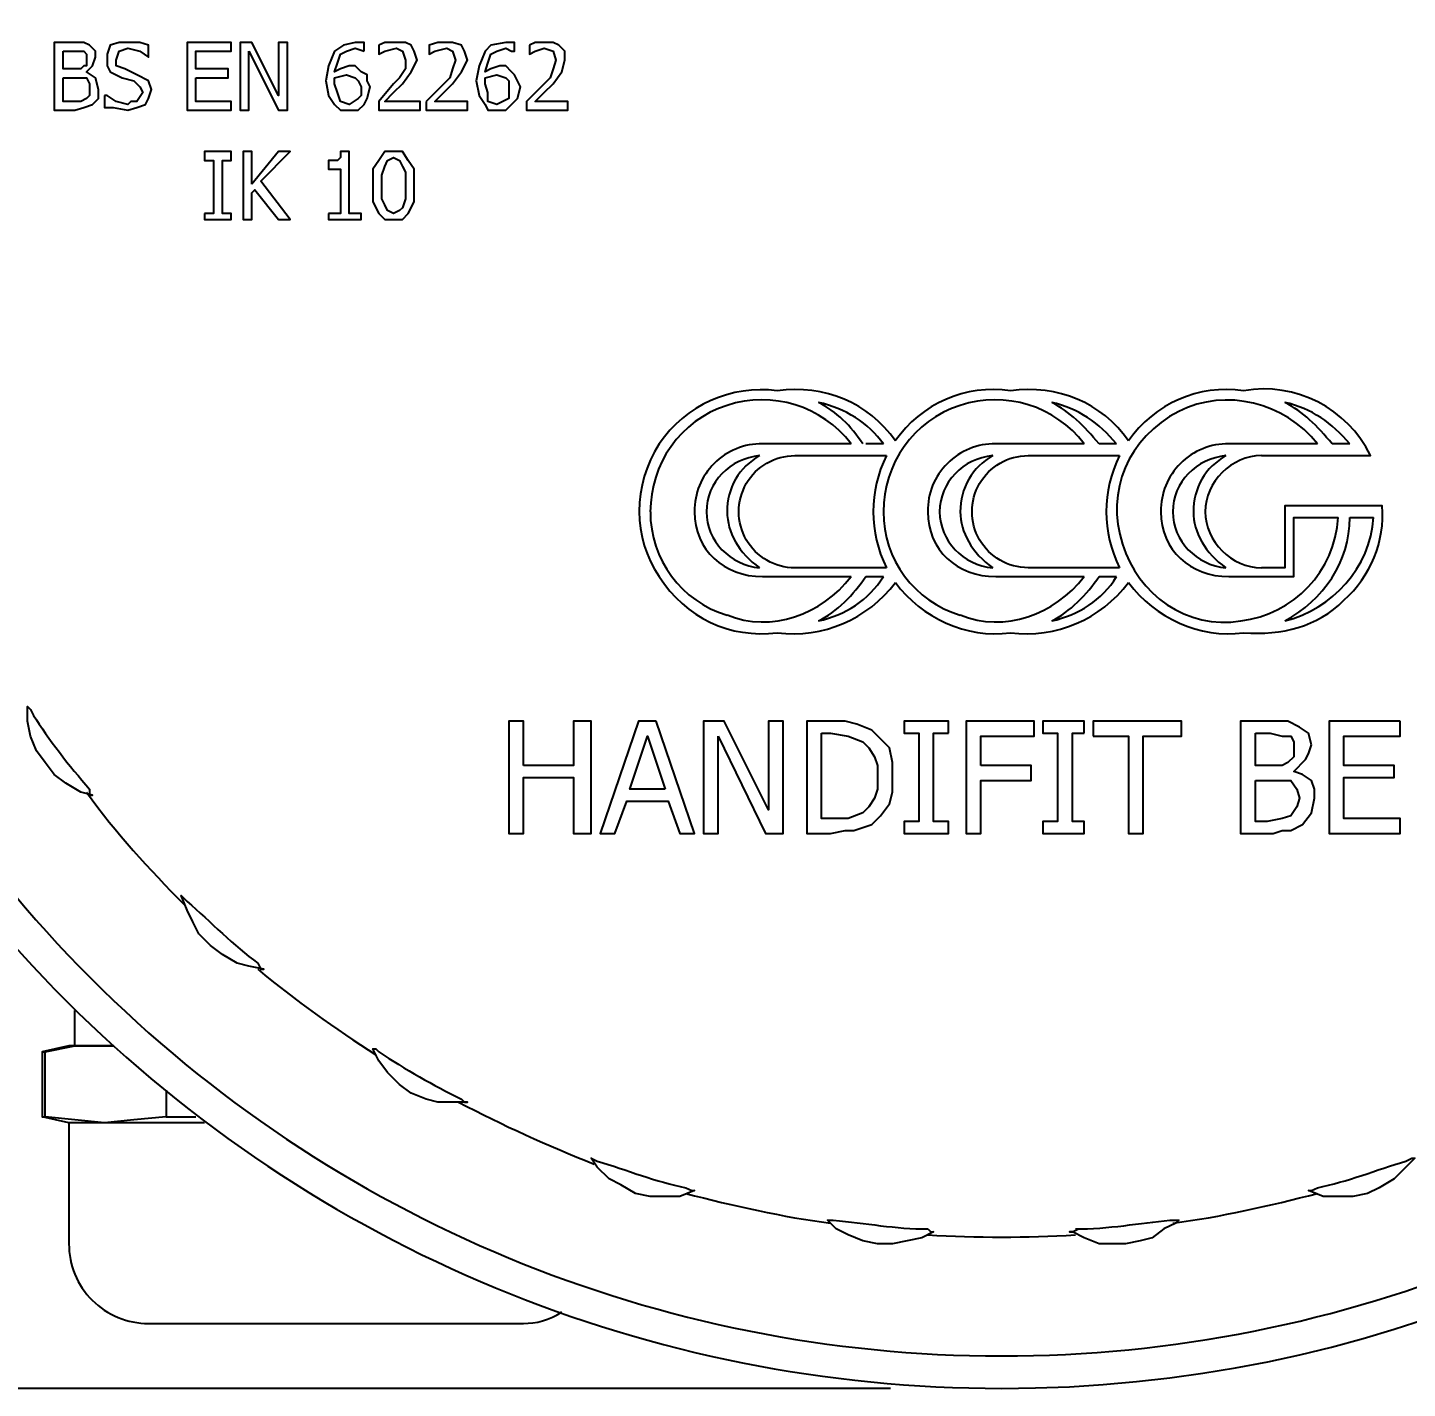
# Model space of a CAD drawing. Header units: millimetres. Extents: x 0 to 8410, y 0 to 5940.
# Drawn here: x 4181.7 to 4306.1, y 1801.3 to 1923.9 of the extents above; entities that cross this region are included whole.
import ezdxf

# ---------------------------------------------------------------- set-up
doc = ezdxf.new("R2010")
doc.units = ezdxf.units.MM
doc.header["$LTSCALE"] = 5
doc.header["$PDMODE"] = 35
doc.header["$PDSIZE"] = 10
for name, color, linetype in [('DP_TUBOS', 7, 'Continuous'), ('EL2', 7, 'Continuous'), ('EL3', 3, 'Continuous')]:
    doc.layers.add(name, color=color, linetype=linetype)
doc.styles.add('ROMANS', font='ROMANS.SHX')
doc.dimstyles.new('SEG-S-01', dxfattribs={"dimscale": 10, "dimtxt": 2.5, "dimasz": 2.5, "dimexe": 1, "dimexo": 1, "dimtad": 1, "dimdec": 0, "dimtxsty": 'ROMANS', "dimcen": 2.5, "dimclrd": 7, "dimclre": 7, "dimclrt": 3, "dimadec": 0, "dimazin": 0, "dimtfac": 1, "dimtdec": 0, "dimtmove": 0, "dimatfit": 3, "dimfxl": 1.25, "dimarcsym": 0})

# ---------------------------------------------------------------- blocks, each defined once
blk = doc.blocks.new('*D109')
at = {"layer": 'Defpoints', "color": 0, "transparency": 16777216}
for p in [(4269.51, 2039.33), (4018.65, 1801.3), (4269.51, 1801.3)]:
    blk.add_point(p, dxfattribs=at)
at = {"layer": 'DP_TUBOS', "color": 7, "lineweight": -2, "transparency": 16777216}
for p, q in [((4259.51, 2039.33), (4008.65, 2039.33)), ((4018.65, 2014.33), (4018.65, 1826.3)), ((4259.51, 1801.3), (4008.65, 1801.3))]:
    blk.add_line(p, q, dxfattribs=at)
at = {"layer": 'DP_TUBOS', "color": 7, "transparency": 16777216}
for points in [[(4014.48, 2014.33), (4022.81, 2014.33), (4018.65, 2039.33)], [(4014.48, 1826.3), (4022.81, 1826.3), (4018.65, 1801.3)]]:
    blk.add_solid(points, dxfattribs=at)
at = {"layer": 'DP_TUBOS', "color": 3, "transparency": 16777216, "insert": (3999.9, 1920.31), "char_height": 25, "attachment_point": 5, "rotation": 90, "style": 'ROMANS'}
blk.add_mtext('238', dxfattribs=at)

msp = doc.modelspace()

# ---------------------------------------------------------------- linework, layer by layer
at = {"layer": 'EL2'}
for points in [[(4187.86, 1921.24), (4187.86, 1921.78), (4187.33, 1922.31), (4186.8, 1922.57), (4185.73, 1922.57), (4184.14, 1922.57), (4184.14, 1916.46), (4186, 1916.46), (4186.8, 1916.72), (4187.6, 1916.99), (4188.13, 1917.52), (4188.13, 1918.32), (4187.86, 1919.38), (4187.06, 1919.91), (4187.6, 1920.45)], [(4188.66, 1917.79), (4188.66, 1916.72), (4189.46, 1916.72), (4190.79, 1916.46), (4191.59, 1916.72), (4192.38, 1916.99), (4192.65, 1917.52), (4192.92, 1918.32), (4192.65, 1919.12), (4191.59, 1919.65), (4190.52, 1920.18), (4189.72, 1920.45), (4189.72, 1920.98), (4189.99, 1921.78), (4190.79, 1922.04), (4191.85, 1921.78), (4192.65, 1921.24), (4192.65, 1922.31), (4191.85, 1922.57), (4190.79, 1922.57), (4189.99, 1922.57), (4189.19, 1922.31), (4188.93, 1921.51), (4188.93, 1920.98), (4188.93, 1920.45), (4189.19, 1919.91), (4190.26, 1919.38), (4191.32, 1919.12), (4191.85, 1918.58), (4192.12, 1918.05), (4191.59, 1917.26), (4191.05, 1917.26), (4190.79, 1916.99), (4189.72, 1917.26), (4188.93, 1917.79)], [(4196.9, 1919.38), (4199.83, 1919.38), (4199.83, 1920.18), (4196.9, 1920.18), (4196.9, 1921.78), (4200.1, 1921.78), (4200.1, 1922.57), (4196.11, 1922.57), (4196.11, 1916.46), (4200.1, 1916.46), (4200.1, 1917.26), (4196.9, 1917.26)], [(4201.69, 1921.78), (4204.35, 1916.46), (4205.15, 1916.46), (4205.15, 1922.57), (4204.35, 1922.57), (4204.35, 1917.79), (4201.96, 1922.57), (4200.89, 1922.57), (4200.89, 1916.46), (4201.69, 1916.46)], [(4212.06, 1921.78), (4212.06, 1922.57), (4211.27, 1922.57), (4210.2, 1922.31), (4209.4, 1921.78), (4208.87, 1920.45), (4208.61, 1919.12), (4208.87, 1917.79), (4209.4, 1916.99), (4209.94, 1916.46), (4210.73, 1916.46), (4211.53, 1916.46), (4212.06, 1916.99), (4212.33, 1917.52), (4212.6, 1918.58), (4212.33, 1919.12), (4212.33, 1919.65), (4211.8, 1919.91), (4211.27, 1920.45), (4210.73, 1920.45), (4209.94, 1920.18), (4209.4, 1919.91), (4209.67, 1920.71), (4209.94, 1921.51), (4210.47, 1921.78), (4211.27, 1922.04)], [(4213.39, 1922.31), (4213.39, 1921.51), (4213.93, 1921.78), (4214.99, 1922.04), (4215.52, 1921.78), (4215.79, 1920.98), (4215.79, 1920.18), (4215.26, 1919.38), (4214.72, 1918.85), (4213.39, 1917.26), (4213.39, 1916.46), (4217.12, 1916.46), (4217.12, 1917.26), (4213.93, 1917.26), (4214.72, 1918.05), (4215.52, 1918.85), (4216.32, 1919.91), (4216.85, 1920.98), (4216.59, 1921.78), (4216.32, 1922.31), (4215.79, 1922.57), (4214.99, 1922.57), (4213.93, 1922.57)], [(4217.65, 1917.26), (4217.65, 1916.46), (4221.37, 1916.46), (4221.37, 1917.26), (4218.45, 1917.26), (4219.24, 1918.05), (4220.04, 1918.85), (4220.84, 1919.91), (4221.37, 1920.98), (4221.11, 1921.78), (4220.84, 1922.31), (4220.04, 1922.57), (4219.51, 1922.57), (4218.71, 1922.57), (4217.92, 1922.31), (4217.92, 1921.51), (4218.45, 1921.78), (4219.51, 1922.04), (4220.04, 1921.78), (4220.31, 1920.98), (4220.04, 1920.18), (4219.78, 1919.38), (4219.24, 1918.85)], [(4225.36, 1921.78), (4225.63, 1921.78), (4225.63, 1922.57), (4224.83, 1922.57), (4223.5, 1922.31), (4222.97, 1921.78), (4222.44, 1920.45), (4222.17, 1919.12), (4222.44, 1917.79), (4222.97, 1916.99), (4223.23, 1916.46), (4224.03, 1916.46), (4224.83, 1916.46), (4225.36, 1916.99), (4225.89, 1917.52), (4226.16, 1918.58), (4225.89, 1919.12), (4225.63, 1919.65), (4225.36, 1919.91), (4224.83, 1920.45), (4224.3, 1920.45), (4223.5, 1920.18), (4222.97, 1919.91), (4223.23, 1920.71), (4223.5, 1921.51), (4224.03, 1921.78), (4224.83, 1922.04)], [(4226.96, 1922.31), (4226.96, 1921.51), (4227.49, 1921.78), (4228.29, 1922.04), (4229.09, 1921.78), (4229.35, 1920.98), (4229.09, 1920.18), (4228.82, 1919.38), (4228.29, 1918.85), (4226.69, 1917.26), (4226.69, 1916.46), (4230.42, 1916.46), (4230.42, 1917.26), (4227.49, 1917.26), (4228.29, 1918.05), (4229.09, 1918.85), (4229.88, 1919.91), (4230.15, 1920.98), (4230.15, 1921.78), (4229.62, 1922.31), (4229.09, 1922.57), (4228.55, 1922.57), (4227.49, 1922.57)], [(4184.94, 1921.78), (4185.73, 1921.78), (4186.8, 1921.78), (4187.06, 1921.51), (4187.06, 1920.98), (4187.06, 1920.45), (4186.8, 1920.45), (4186.53, 1920.18), (4185.73, 1920.18), (4184.94, 1920.18)], [(4184.94, 1919.38), (4185.73, 1919.38), (4187.06, 1919.38), (4187.33, 1918.85), (4187.33, 1918.32), (4187.33, 1917.79), (4187.06, 1917.52), (4186.53, 1917.26), (4185.47, 1917.26), (4184.94, 1917.26)], [(4209.4, 1919.38), (4210.47, 1919.65), (4211.27, 1919.38), (4211.53, 1919.12), (4211.8, 1918.58), (4211.8, 1917.79), (4211.53, 1917.52), (4210.73, 1916.99), (4209.94, 1917.26), (4209.67, 1918.05), (4209.4, 1918.85)], [(4222.97, 1919.38), (4224.03, 1919.65), (4224.83, 1919.38), (4225.1, 1919.12), (4225.1, 1918.58), (4225.1, 1917.52), (4224.03, 1916.99), (4223.23, 1917.26), (4223.23, 1918.05), (4222.97, 1918.85)], [(4197.7, 1907.15), (4197.7, 1906.62), (4200.1, 1906.62), (4200.1, 1907.15), (4199.3, 1907.15), (4199.3, 1911.94), (4200.1, 1911.94), (4200.1, 1912.73), (4197.7, 1912.73), (4197.7, 1911.94), (4198.5, 1911.94), (4198.5, 1907.15)], [(4201.96, 1909.81), (4201.96, 1912.73), (4201.16, 1912.73), (4201.16, 1906.62), (4201.96, 1906.62), (4201.96, 1909.01), (4202.22, 1909.28), (4204.35, 1906.62), (4205.42, 1906.62), (4202.76, 1910.07), (4205.42, 1912.73), (4204.35, 1912.73)], [(4208.87, 1907.15), (4208.87, 1906.62), (4211.8, 1906.62), (4211.8, 1907.15), (4210.73, 1907.15), (4210.73, 1912.73), (4209.94, 1912.73), (4209.94, 1912.2), (4209.67, 1911.94), (4208.87, 1911.94), (4208.87, 1911.14), (4209.94, 1911.14), (4209.94, 1907.15)], [(4216.59, 1909.54), (4216.59, 1911.14), (4216.05, 1911.94), (4215.52, 1912.73), (4214.72, 1912.73), (4213.93, 1912.73), (4213.39, 1911.94), (4212.86, 1911.14), (4212.86, 1909.54), (4212.86, 1908.21), (4213.39, 1907.15), (4213.93, 1906.62), (4214.72, 1906.62), (4215.52, 1906.62), (4216.05, 1907.15), (4216.59, 1908.21)], [(4213.93, 1911.4), (4214.19, 1911.94), (4214.72, 1912.2), (4215.26, 1911.94), (4215.52, 1911.4), (4215.79, 1910.87), (4215.79, 1909.54), (4215.79, 1908.48), (4215.52, 1907.68), (4215.26, 1907.41), (4214.72, 1907.15), (4214.19, 1907.41), (4213.93, 1907.95), (4213.66, 1908.48), (4213.66, 1909.54), (4213.66, 1910.61)], [(4226.43, 1857.41), (4226.43, 1861.4), (4225.1, 1861.4), (4225.1, 1851.3), (4226.43, 1851.3), (4226.43, 1856.35), (4230.95, 1856.35), (4230.95, 1851.3), (4232.54, 1851.3), (4232.54, 1861.4), (4230.95, 1861.4), (4230.95, 1857.41)], [(4238.39, 1861.4), (4236.8, 1861.4), (4233.34, 1851.3), (4234.67, 1851.3), (4235.73, 1854.22), (4239.46, 1854.22), (4240.52, 1851.3), (4241.85, 1851.3)], [(4243.98, 1860.07), (4248.23, 1851.3), (4249.83, 1851.3), (4249.83, 1861.4), (4248.5, 1861.4), (4248.5, 1853.43), (4244.51, 1861.4), (4242.65, 1861.4), (4242.65, 1851.3), (4243.98, 1851.3)], [(4254.09, 1861.4), (4251.96, 1861.4), (4251.96, 1851.3), (4254.09, 1851.3), (4255.42, 1851.56), (4256.21, 1851.56), (4257.81, 1852.1), (4258.61, 1852.89), (4259.4, 1853.96), (4259.67, 1855.02), (4259.67, 1856.35), (4259.67, 1857.68), (4259.4, 1859.01), (4258.61, 1859.81), (4257.81, 1860.61), (4256.48, 1861.14), (4255.42, 1861.4)], [(4264.72, 1860.34), (4264.72, 1861.4), (4260.73, 1861.4), (4260.73, 1860.34), (4262.06, 1860.34), (4262.06, 1852.36), (4260.73, 1852.36), (4260.73, 1851.3), (4264.72, 1851.3), (4264.72, 1852.36), (4263.39, 1852.36), (4263.39, 1860.34)], [(4267.65, 1857.41), (4267.65, 1860.07), (4272.44, 1860.07), (4272.44, 1861.4), (4266.32, 1861.4), (4266.32, 1851.3), (4267.65, 1851.3), (4267.65, 1856.08), (4272.17, 1856.08), (4272.17, 1857.41)], [(4276.96, 1860.34), (4276.96, 1861.4), (4273.23, 1861.4), (4273.23, 1860.34), (4274.56, 1860.34), (4274.56, 1852.36), (4273.23, 1852.36), (4273.23, 1851.3), (4276.96, 1851.3), (4276.96, 1852.36), (4275.89, 1852.36), (4275.89, 1860.34)], [(4277.76, 1860.07), (4280.95, 1860.07), (4280.95, 1851.3), (4282.28, 1851.3), (4282.28, 1860.07), (4285.73, 1860.07), (4285.73, 1861.4), (4277.76, 1861.4)], [(4297.44, 1859.28), (4297.17, 1860.34), (4296.37, 1860.87), (4295.31, 1861.4), (4294.51, 1861.4), (4293.71, 1861.4), (4291.05, 1861.4), (4291.05, 1851.3), (4293.98, 1851.3), (4294.78, 1851.56), (4295.57, 1851.56), (4296.64, 1852.1), (4297.44, 1853.16), (4297.7, 1854.49), (4297.7, 1855.29), (4297.44, 1856.08), (4296.64, 1856.62), (4295.84, 1856.88), (4296.9, 1857.95), (4297.17, 1858.48)], [(4305.42, 1861.4), (4299.03, 1861.4), (4299.03, 1851.3), (4305.42, 1851.3), (4305.42, 1852.63), (4300.36, 1852.63), (4300.36, 1856.35), (4304.88, 1856.35), (4304.88, 1857.41), (4300.36, 1857.41), (4300.36, 1860.07), (4305.42, 1860.07)], [(4239.19, 1855.29), (4236, 1855.29), (4237.6, 1860.07)], [(4253.29, 1860.34), (4254.09, 1860.34), (4255.68, 1860.07), (4257.01, 1859.54), (4257.54, 1859.01), (4258.07, 1858.21), (4258.34, 1857.41), (4258.34, 1856.35), (4258.34, 1855.29), (4258.07, 1854.49), (4257.54, 1853.69), (4257.01, 1853.16), (4255.68, 1852.63), (4254.09, 1852.63), (4253.29, 1852.63)], [(4292.38, 1860.34), (4293.71, 1860.34), (4294.78, 1860.07), (4295.57, 1860.07), (4295.84, 1859.54), (4295.84, 1859.01), (4295.84, 1858.21), (4295.31, 1857.68), (4294.78, 1857.41), (4293.71, 1857.41), (4292.38, 1857.41)], [(4292.38, 1856.08), (4293.71, 1856.08), (4295.57, 1856.08), (4296.11, 1855.29), (4296.37, 1854.49), (4296.11, 1853.69), (4295.57, 1852.89), (4294.78, 1852.63), (4293.45, 1852.36), (4292.38, 1852.36)]]:
    msp.add_lwpolyline(points, close=True, dxfattribs=at)
for points in [[(4292.92, 1885.34), (4302.76, 1885.34, 0.333374), (4291.32, 1891.19)], [(4255.95, 1886.4), (4247.97, 1886.4, 0.423913), (4241.85, 1880.29)], [(4276.96, 1886.4), (4268.98, 1886.4, 0.423913), (4262.86, 1880.29)], [(4297.97, 1886.4), (4289.99, 1886.4, 0.423913), (4283.87, 1880.29)], [(4259.14, 1875.23), (4250.89, 1875.23, -1.000679), (4250.89, 1885.34), (4259.14, 1885.34)], [(4280.15, 1875.23), (4271.9, 1875.24, -1.000679), (4271.9, 1885.34), (4280.15, 1885.34)], [(4300.36, 1872.31, 0.233865), (4303.82, 1880.82), (4295.04, 1880.82), (4295.04, 1875.23), (4292.92, 1875.23)]]:
    msp.add_lwpolyline(points, format="xyb", dxfattribs=at)
for points in [[(4258.87, 1886.4), (4257.28, 1886.4)], [(4279.88, 1886.4), (4278.29, 1886.4)], [(4300.89, 1886.4), (4299.3, 1886.4)], [(4289.99, 1874.44), (4295.84, 1874.44), (4295.84, 1879.76), (4299.83, 1879.76)], [(4300.89, 1879.76), (4303.02, 1879.76)], [(4247.97, 1874.44), (4255.95, 1874.44)], [(4257.28, 1874.44), (4258.87, 1874.44)], [(4268.98, 1874.44), (4276.96, 1874.44)], [(4278.29, 1874.44), (4279.88, 1874.44)]]:
    msp.add_lwpolyline(points, dxfattribs=at)
for centre, radius, start, end in [((4247.87, 1880.15), 11.13, 82.6239, 145.8316), ((4268.77, 1880.56), 10.74, 81.7702, 145.3343), ((4289.78, 1880.56), 10.74, 81.7702, 145.3343), ((4247.92, 1880.26), 10.11, 37.4607, 108.1422), ((4268.93, 1880.26), 10.11, 37.4607, 108.1422), ((4250.48, 1880.36), 5.7, 119.1346, 180.7282), ((4269.21, 1880.29), 11.27, 153.3509, 206.6491), ((4271.49, 1880.36), 5.7, 119.1346, 180.7282), ((4290.22, 1880.29), 11.27, 153.3509, 206.6491), ((4292.5, 1880.36), 5.7, 119.1346, 180.7282), ((4247.51, 1880.23), 9.65, 179.6873, 253.5268), ((4268.52, 1880.23), 9.65, 179.6873, 253.5268), ((4289.9, 1880.33), 9.95, 276.6837, 356.6857), ((4250.73, 1880.79), 11.5, 262.843, 323.208), ((4271.74, 1880.79), 11.5, 262.843, 323.208)]:
    msp.add_arc(centre, radius, start, end, dxfattribs=at)
for points in [[(4259.94, 1886.67), (4257.54, 1890.13), (4253.55, 1891.72), (4249.3, 1891.19)], [(4280.95, 1886.67), (4278.55, 1890.13), (4274.56, 1891.72), (4270.31, 1891.19)], [(4297.97, 1886.4), (4295.04, 1890.13), (4289.72, 1891.46), (4285.47, 1889.33)], [(4257.01, 1886.4), (4255.95, 1888), (4254.62, 1889.33), (4253.02, 1890.13)], [(4258.87, 1886.4), (4257.54, 1888.27), (4255.42, 1889.6), (4253.02, 1890.13)], [(4278.29, 1886.4), (4276.96, 1888), (4275.63, 1889.33), (4274.03, 1890.13)], [(4279.88, 1886.4), (4278.29, 1888.27), (4276.43, 1889.6), (4274.03, 1890.13)], [(4299.3, 1886.4), (4297.97, 1888), (4296.64, 1889.33), (4295.04, 1890.13)], [(4300.89, 1886.4), (4299.3, 1888.27), (4297.44, 1889.6), (4295.04, 1890.13)], [(4244.78, 1889.86), (4240.52, 1888.53), (4237.86, 1884.54), (4237.86, 1880.29)], [(4265.79, 1889.86), (4261.53, 1888.53), (4258.87, 1884.54), (4258.87, 1880.29)], [(4285.47, 1889.33), (4280.95, 1886.94), (4278.82, 1882.15), (4280.42, 1877.36)], [(4238.66, 1886.4), (4236.27, 1882.68), (4236.27, 1877.89), (4238.66, 1874.44)], [(4247.7, 1885.34), (4245.04, 1885.07), (4242.92, 1882.95), (4242.92, 1880.29)], [(4268.71, 1885.34), (4266.05, 1885.07), (4263.93, 1882.95), (4263.93, 1880.29)], [(4289.72, 1885.34), (4287.06, 1885.07), (4284.94, 1882.95), (4284.94, 1880.29)], [(4292.92, 1885.34), (4290.26, 1885.34), (4287.86, 1882.95), (4287.86, 1880.29)], [(4241.85, 1880.29), (4241.85, 1876.83), (4244.51, 1874.44), (4247.97, 1874.44)], [(4242.92, 1880.29), (4242.92, 1877.63), (4245.04, 1875.5), (4247.7, 1875.23)], [(4244.78, 1880.29), (4244.78, 1878.43), (4245.84, 1876.56), (4247.7, 1875.23)], [(4262.86, 1880.29), (4262.86, 1876.83), (4265.52, 1874.44), (4268.98, 1874.44)], [(4263.93, 1880.29), (4263.93, 1877.63), (4266.05, 1875.5), (4268.71, 1875.23)], [(4265.79, 1880.29), (4265.79, 1878.43), (4266.85, 1876.56), (4268.71, 1875.23)], [(4283.87, 1880.29), (4283.87, 1876.83), (4286.53, 1874.44), (4289.99, 1874.44)], [(4284.94, 1880.29), (4284.94, 1877.63), (4287.06, 1875.5), (4289.72, 1875.23)], [(4286.8, 1880.29), (4286.8, 1878.43), (4287.86, 1876.56), (4289.72, 1875.23)], [(4287.86, 1880.29), (4287.86, 1877.63), (4290.26, 1875.23), (4292.92, 1875.23)], [(4295.04, 1870.45), (4299.3, 1871.51), (4302.76, 1875.23), (4303.02, 1879.76)], [(4295.04, 1870.45), (4298.5, 1872.31), (4300.89, 1875.77), (4300.89, 1879.76)], [(4280.42, 1877.36), (4281.74, 1872.84), (4286.27, 1869.65), (4291.05, 1870.45)], [(4238.66, 1874.44), (4241.05, 1870.71), (4245.04, 1868.85), (4249.3, 1869.38)], [(4244.78, 1870.98), (4248.77, 1869.38), (4253.29, 1870.98), (4255.95, 1874.44)], [(4253.02, 1870.45), (4255.42, 1870.98), (4257.54, 1872.31), (4258.87, 1874.44)], [(4253.02, 1870.45), (4254.62, 1871.24), (4256.21, 1872.84), (4257.28, 1874.44)], [(4259.94, 1873.9), (4262.33, 1870.71), (4266.32, 1868.85), (4270.31, 1869.38)], [(4265.79, 1870.98), (4269.78, 1869.38), (4274.3, 1870.98), (4276.96, 1874.44)], [(4274.03, 1870.45), (4276.43, 1870.98), (4278.55, 1872.31), (4279.88, 1874.44)], [(4274.03, 1870.45), (4275.63, 1871.24), (4277.22, 1872.84), (4278.29, 1874.44)], [(4280.95, 1873.9), (4283.34, 1870.71), (4287.33, 1868.85), (4291.32, 1869.38)], [(4291.32, 1869.38), (4294.78, 1869.12), (4297.97, 1869.91), (4300.36, 1872.31)]]:
    msp.add_open_spline(points, degree=3, dxfattribs=at)
at = {"layer": 'EL3'}
for points in [[(4388.66, 1920.45, 0.413966), (4269.51, 2039.33, 0.413966), (4150.36, 1920.45, 0.414342), (4269.51, 1801.3, 0.413966), (4388.66, 1920.18)], [(4385.47, 1920.45, 0.413704), (4269.51, 2036.4, 0.413704), (4153.55, 1920.45, 0.414948), (4269.51, 1804.22, 0.414564), (4385.47, 1920.18)], [(4197.7, 1825.23), (4185.47, 1825.23), (4185.47, 1814.33, 0.416667), (4192.65, 1807.15), (4226.43, 1807.15)]]:
    msp.add_lwpolyline(points, format="xyb", dxfattribs=at)
for points in [[(4187.33, 1855.29), (4187.33, 1854.76), (4187.6, 1854.76), (4186.53, 1855.02), (4185.2, 1855.82), (4184.14, 1856.62), (4183.34, 1857.68), (4182.54, 1858.74), (4182.01, 1860.07), (4181.74, 1861.4), (4181.74, 1862.73), (4182.01, 1862.47), (4182.28, 1861.94)], [(4202.49, 1839.6), (4202.76, 1839.06), (4203.02, 1839.06), (4201.69, 1839.33), (4200.63, 1839.6), (4199.3, 1840.39), (4198.23, 1841.19), (4197.17, 1842.26), (4196.64, 1843.32), (4196.11, 1844.38), (4195.57, 1845.71), (4195.84, 1845.45), (4196.11, 1845.18)], [(4186, 1832.15), (4186, 1835.34)], [(4194.24, 1828.16), (4194.24, 1825.77), (4191.32, 1825.5), (4188.66, 1825.23), (4186, 1825.5), (4183.34, 1825.77), (4183.34, 1831.62), (4186, 1832.15), (4189.46, 1832.15), (4188.66, 1832.15), (4185.47, 1832.15), (4183.07, 1831.62), (4183.07, 1825.77), (4183.34, 1825.77)], [(4183.07, 1831.62), (4183.34, 1831.62)], [(4185.47, 1825.23), (4183.07, 1825.77)], [(4194.24, 1825.77), (4196.9, 1825.77)], [(4241.05, 1819.38), (4241.59, 1819.12), (4241.85, 1819.12), (4240.52, 1818.58), (4239.19, 1818.58), (4237.86, 1818.58), (4236.53, 1818.85), (4235.2, 1819.65), (4234.14, 1820.18), (4233.07, 1821.24), (4232.54, 1822.04), (4233.07, 1821.78)], [(4305.95, 1821.78), (4306.48, 1822.04), (4306.74, 1822.04), (4305.95, 1821.24), (4304.88, 1820.18), (4303.55, 1819.38), (4302.49, 1818.85), (4301.16, 1818.58), (4299.83, 1818.58), (4298.5, 1818.58), (4297.17, 1819.12), (4297.44, 1819.12), (4297.97, 1819.38)], [(4262.86, 1815.66), (4263.13, 1815.39), (4263.39, 1815.39), (4262.33, 1814.86), (4261, 1814.6), (4259.67, 1814.33), (4258.34, 1814.33), (4257.01, 1814.6), (4255.68, 1815.13), (4254.62, 1815.66), (4253.82, 1816.46), (4254.35, 1816.46)], [(4284.67, 1816.46), (4285.47, 1816.46), (4285.2, 1816.19), (4284.14, 1815.66), (4283.07, 1814.86), (4282.01, 1814.6), (4280.68, 1814.33), (4279.35, 1814.33), (4278.29, 1814.33), (4276.96, 1814.86), (4275.89, 1815.39), (4275.63, 1815.39), (4275.89, 1815.39), (4276.43, 1815.66)]]:
    msp.add_lwpolyline(points, dxfattribs=at)
msp.add_lwpolyline([(4220.84, 1827.36), (4221.11, 1827.1), (4221.37, 1827.1), (4218.71, 1827.1), (4217.65, 1827.36), (4216.32, 1827.89), (4215.26, 1828.69), (4214.19, 1829.76), (4213.39, 1830.82), (4212.86, 1831.88), (4213.13, 1831.88), (4213.39, 1831.62, 0.031733)], format="xyb", close=True, dxfattribs=at)
for centre, radius, start, end in [((4271.77, 1923.43), 109.17, 230.6077, 237.5081), ((4278.39, 1937.55), 124.67, 242.3703, 248.5542), ((4269.51, 1925.82), 110.89, 266.5625, 273.4375)]:
    msp.add_arc(centre, radius, start, end, dxfattribs=at)
for points in [[(4182.28, 1861.94), (4183.61, 1859.81), (4185.47, 1857.41), (4187.33, 1855.29)], [(4187.06, 1855.02), (4189.72, 1851.3), (4192.65, 1848.11), (4195.84, 1844.91)], [(4196.11, 1845.18), (4198.23, 1843.32), (4200.36, 1841.19), (4202.49, 1839.6)], [(4233.07, 1821.78), (4235.73, 1820.98), (4238.39, 1819.91), (4241.05, 1819.38)], [(4297.97, 1819.38), (4300.63, 1819.91), (4303.29, 1820.98), (4305.95, 1821.78)], [(4241.05, 1818.85), (4245.31, 1817.79), (4249.83, 1816.72), (4254.09, 1816.19)], [(4284.94, 1816.19), (4289.19, 1816.72), (4293.71, 1817.79), (4297.97, 1818.85)], [(4254.35, 1816.46), (4257.28, 1816.19), (4259.94, 1815.66), (4262.86, 1815.66)], [(4276.16, 1815.66), (4279.09, 1815.66), (4282.01, 1816.19), (4284.67, 1816.46)], [(4226.43, 1807.15), (4227.49, 1807.15), (4228.82, 1807.41), (4229.88, 1808.21)]]:
    msp.add_open_spline(points, degree=3, dxfattribs=at)

# ---------------------------------------------------------------- dimensions: what is measured, and where the dimension line sits
at = {"layer": 'DP_TUBOS'}
dim = msp.add_linear_dim(base=(4018.65, 1801.3), p1=(4269.51, 2039.33), p2=(4269.51, 1801.3), angle=90, dimstyle='SEG-S-01', dxfattribs=at)
dim.commit()
dim.dimension.update_dxf_attribs({"geometry": '*D109', "text_midpoint": (3999.9, 1920.31)})

doc.saveas('drawing.dxf')
